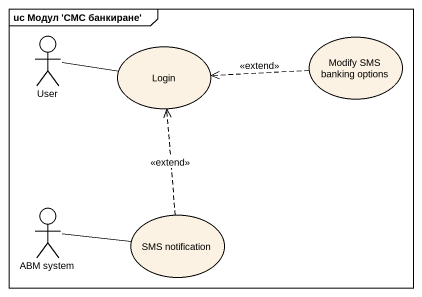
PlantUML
@startuml
mainframe uc Модул 'СМС банкиране'
actor User
usecase Login
usecase "Modify SMS banking options" as Modify_SMS_banking_options
actor "ABM system" as ABM_system
usecase "SMS notification" as SMS_notification
User -right- Login
Modify_SMS_banking_options .left.> Login : <<extend>>
ABM_system -right- SMS_notification
SMS_notification .up.> Login : <<extend>>
@enduml
